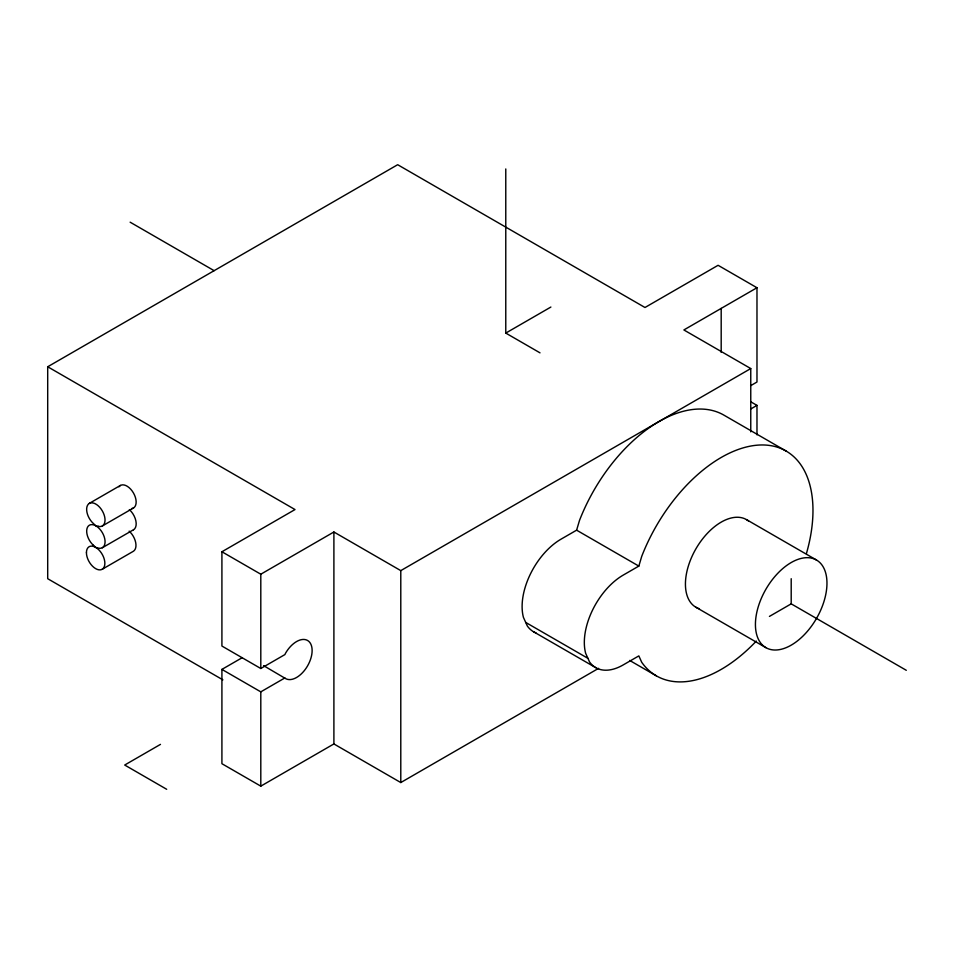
<?xml version="1.0" encoding="UTF-8"?>
<svg xmlns="http://www.w3.org/2000/svg" width="954" height="954" viewBox="0 0 954 954"><rect width="100%" height="100%" fill="white"/><g stroke="black" fill="none" stroke-linecap="round" stroke-linejoin="round"><path stroke-width="1.43" d="M535.993 632.919A54.998 31.756 -60 0 1 527.312 625.979L523.436 617.393A54.998 31.756 -60 0 1 560.988 539.189L576.61 530.174L579.507 520.419A129.78 74.937 -60 0 1 723.883 415.121L786.096 451.039M756.319 641.064A129.78 74.937 -60 0 1 641.732 662.303L638.834 655.899L623.212 664.914A54.998 31.756 -60 0 1 589.536 661.909L585.649 653.311A54.998 31.756 -60 0 1 623.212 575.107L638.834 566.092L641.732 556.337A129.78 74.937 -60 0 1 761.304 444.969A129.78 74.937 -60 0 1 806.404 553.618M222.878 679.844L47.7 578.708L47.7 366.765L397.675 164.708L644.987 307.498L718.088 265.295L756.975 287.738L756.975 382.029L750.643 385.69M89.294 503.39L120.407 485.431M102.364 525.952L133.477 507.993M102.364 547.727L133.477 529.768M505.775 168.953L505.775 333.089L550.887 307.045M102.185 569.288L133.298 551.317A13.034 7.525 60 0 0 129.16 531.151M263.566 665.63L285.58 678.58A22.002 12.7 -60 0 0 307.582 665.856A22.002 12.7 -60 0 0 307.558 640.468A22.002 12.7 -60 0 0 285.556 653.192L284.888 654.587L260.8 668.504L221.912 646.049L221.912 551.758L295.013 509.555L47.7 366.765M221.912 551.758L260.8 574.213L333.9 531.998L400.787 570.623L750.762 368.566L750.762 431.852M756.975 287.738L683.875 329.953L750.762 368.566M598.611 668.337L400.787 782.554L333.9 743.941L260.8 786.144L221.912 763.701L221.912 669.398L242.197 657.688M160.475 744.382L124.7 765.036L166.688 789.292M221.912 669.398L260.8 691.853L284.888 677.936M750.643 409.039L756.975 405.378L756.975 434.845M769.425 616.415L791.2 603.846L906.3 670.304M750.703 401.765L756.975 405.378M505.775 333.089L540 352.849M746.505 519.62L816.493 560.034A50.598 29.216 -60 0 1 800.454 638.405A50.598 29.216 -60 0 1 756.641 613.1A50.598 29.216 -60 0 1 816.493 560.034M130.138 222.187L214.137 270.674M576.61 530.174L638.834 566.092M695.907 607.245L765.907 647.659M629.652 660.43L656.316 675.826M525.702 622.425L587.926 658.343M533.501 631.715L595.713 667.633M93.432 545.318L95.65 547.393L98.226 548.073A13.022 7.513 60 0 0 103.426 534.753A13.022 7.513 60 0 0 88.34 526.036A13.022 7.513 60 0 0 93.528 545.402M791.2 578.696L791.2 603.846M721.188 308.404L721.188 352.408M400.787 570.623L400.787 782.554M333.9 531.998L333.9 743.941M260.8 574.213L260.8 668.504M260.8 691.853L260.8 786.144M699.425 608.783A50.598 29.216 -60 0 1 695.359 549.79A50.598 29.216 -60 0 1 748.604 521.051M129.339 509.603A13.022 7.513 60 0 1 135.873 520.884A13.022 7.513 60 0 1 133.5 529.792M118.964 486.814A13.022 7.525 60 0 1 133.441 492.944A13.022 7.525 60 0 1 131.569 508.601M98.226 526.31L95.829 525.833L93.432 523.543A13.022 7.525 60 0 1 88.293 504.237A13.022 7.525 60 0 1 103.366 512.942A13.022 7.525 60 0 1 98.226 526.346M86.432 552.7A13.034 7.525 60 0 0 100.277 569.872A13.034 7.525 60 0 0 100.242 551.424A13.034 7.525 60 0 0 86.432 552.7"/></g></svg>
